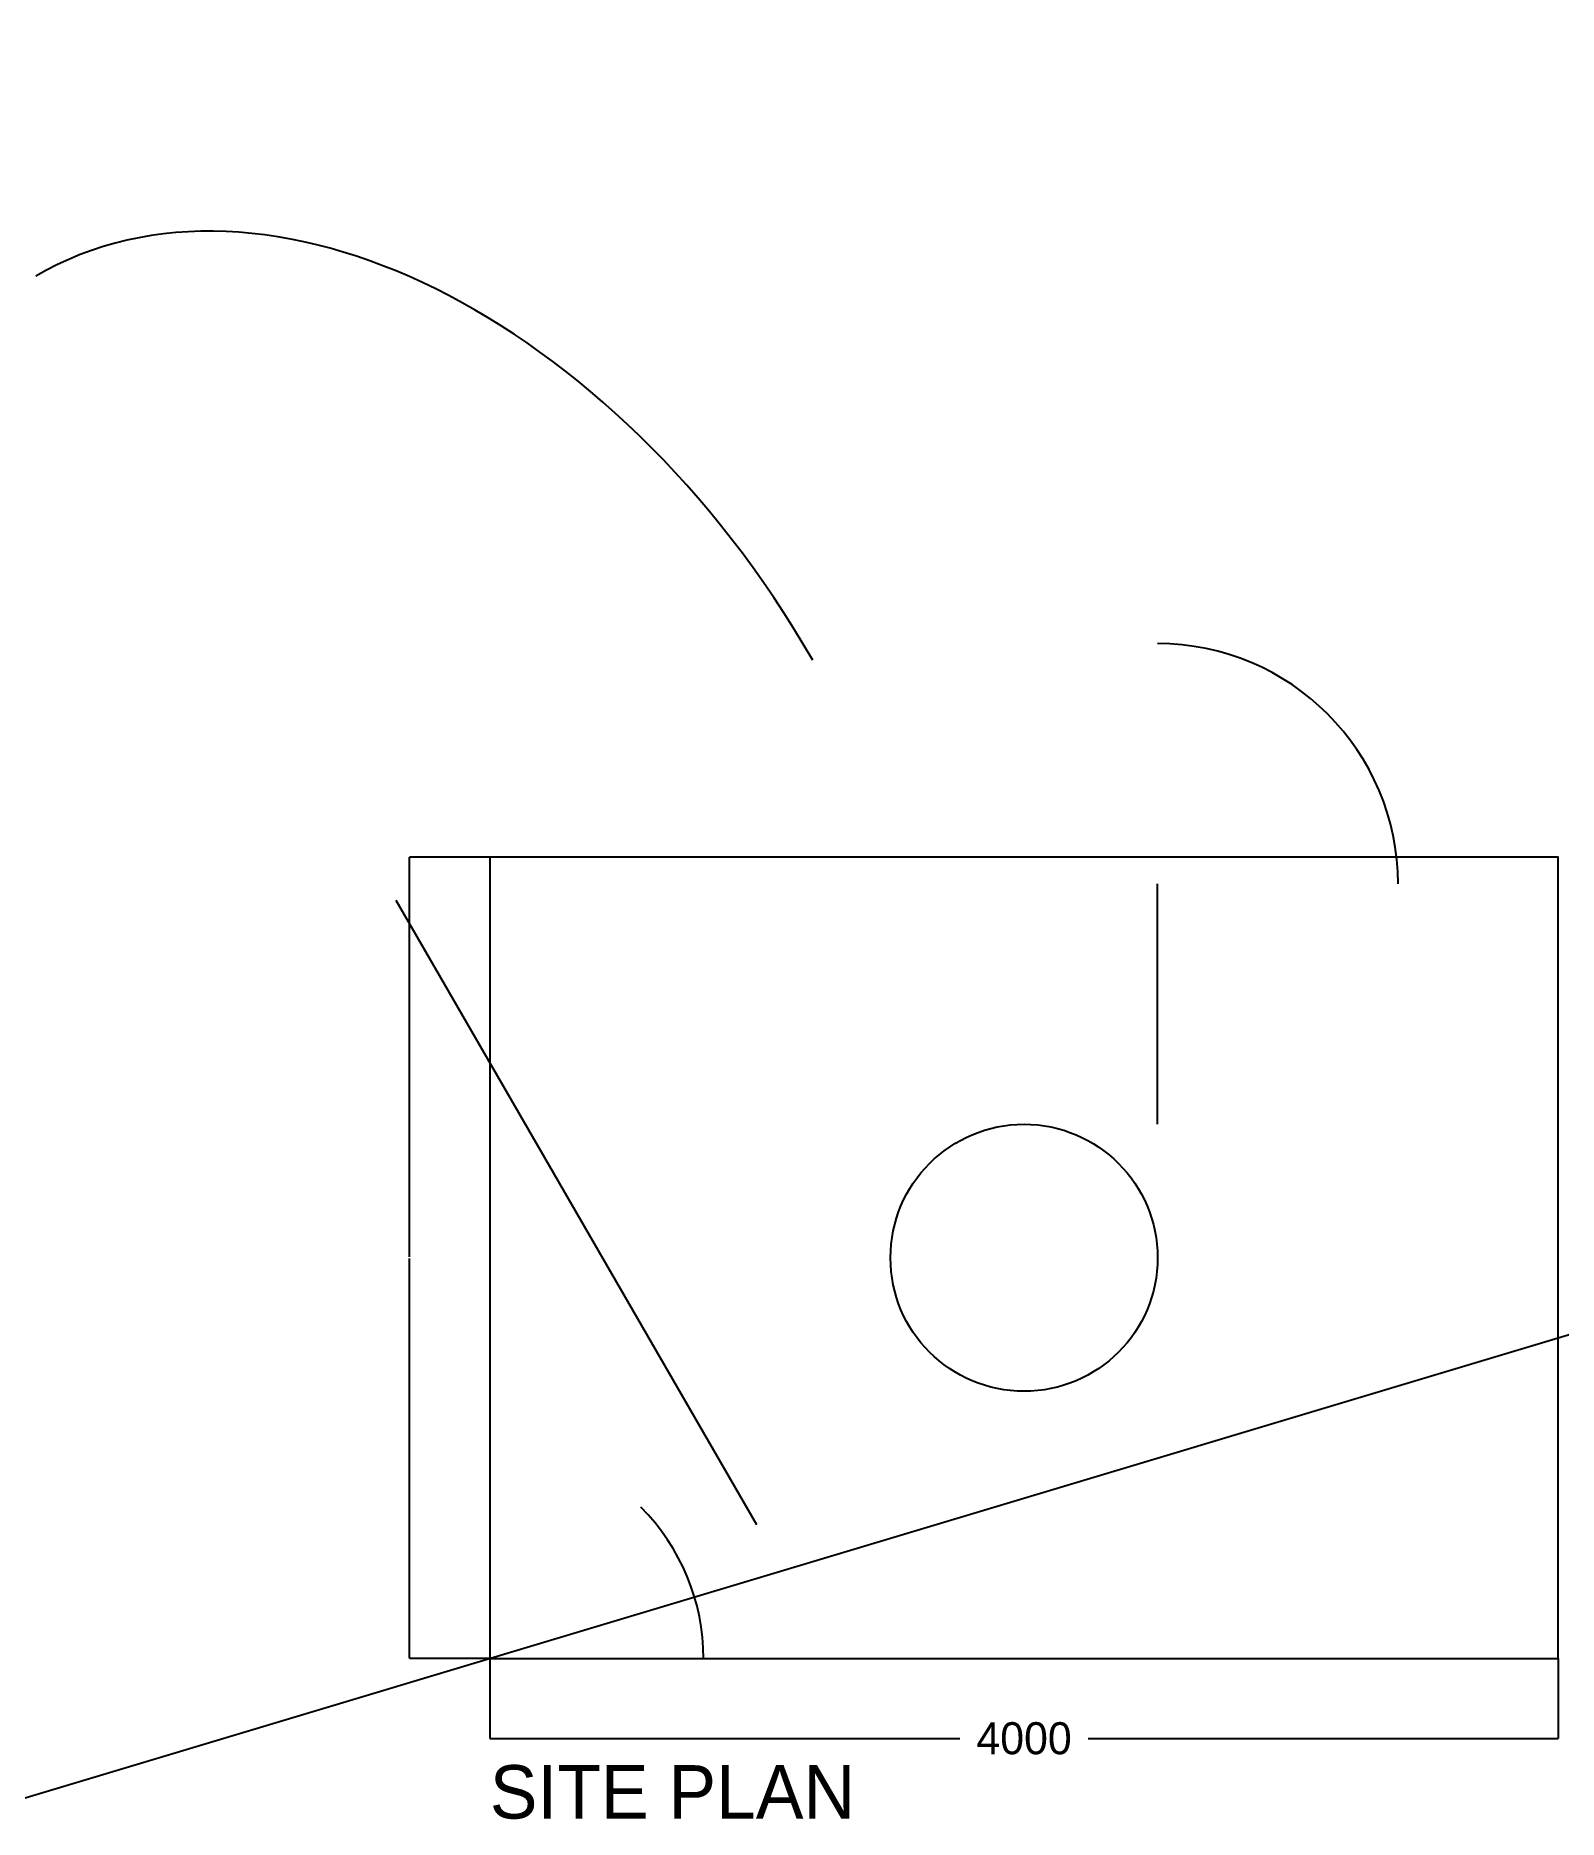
# Model space of a CAD drawing. Header units: millimetres. Extents: x -1700 to 4000, y -603 to 6077.
import ezdxf

# ---------------------------------------------------------------- set-up
doc = ezdxf.new("R2010")
doc.units = ezdxf.units.MM
for name, color, linetype in [('DIMS', 3, 'Continuous'), ('FURNITURE', 5, 'Continuous'), ('WALLS', 1, 'CONTINUOUS')]:
    doc.layers.add(name, color=color, linetype=linetype)
doc.dimstyles.get("Standard").update_dxf_attribs({"dimtxt": 2.5, "dimasz": 2.5, "dimexe": 1.25, "dimexo": 0.625, "dimtad": 1, "dimcen": 2.5, "dimazin": 3, "dimtfac": 1, "dimtmove": 0, "dimatfit": 3})

# ---------------------------------------------------------------- blocks, each defined once
blk = doc.blocks.new('DOOR')
blk.add_line((0, 0), (0, 900))
blk.add_arc((0, 900), 900, 0, 90)
blk = doc.blocks.new('_CLOSEDFILLED')
at = {"color": 0, "linetype": 'BYBLOCK'}
blk.add_solid([(-1, 0), (0, 0), (-1, 0)], dxfattribs=at)
blk = doc.blocks.new('*D1')
for p, q in [((0, 0), (0, -300)), ((4000, 0), (4000, -300)), ((0.25, -300), (1760, -300)), ((2240, -300), (3999.75, -300))]:
    blk.add_line(p, q)
at = {"layer": 'Defpoints'}
for p in [(0, 0), (4000, 0), (0, -300)]:
    blk.add_point(p, dxfattribs=at)
at = {"layer": 'DIMS', "xscale": 0.25, "yscale": 0.25, "rotation": 180}
blk.add_blockref('_CLOSEDFILLED', (0, -300), dxfattribs=at)
at = {"layer": 'DIMS', "xscale": 0.25, "yscale": 0.25}
blk.add_blockref('_CLOSEDFILLED', (4000, -300), dxfattribs=at)
at = {"layer": 'DIMS', "insert": (2000, -300), "char_height": 120, "attachment_point": 5}
blk.add_mtext('4000', dxfattribs=at)
blk = doc.blocks.new('*D2')
for p, q in [((0, 3000), (-300, 3000)), ((-300, 1503), (-300, 2999.75)), ((-300, 0.25), (-300, 1497)), ((0, 0), (-300, 0))]:
    blk.add_line(p, q)
at = {"layer": 'Defpoints'}
for p in [(0, 3000), (-300, 0), (0, 0)]:
    blk.add_point(p, dxfattribs=at)
at = {"layer": 'DIMS', "xscale": 0.25, "yscale": 0.25}
for p, rotation in [((-300, 3000), 90), ((-300, 0), 270)]:
    blk.add_blockref('_CLOSEDFILLED', p, dxfattribs=dict(at, rotation=rotation))
at = {"layer": 'DIMS', "insert": (-300, 1500), "char_height": 1, "attachment_point": 5, "rotation": 90}
blk.add_mtext('H=3000', dxfattribs=at)

msp = doc.modelspace()

# ---------------------------------------------------------------- linework, layer by layer
at = {"layer": 'WALLS'}
msp.add_xline((0, 0), (0.95782629, 0.28734789), dxfattribs=at)
msp.add_lwpolyline([(0, 0), (4000, 0), (4000, 3000), (0, 3000)], close=True, dxfattribs=at)
msp.add_circle((2000, 1500), 500, dxfattribs=at)
msp.add_arc((0, 0), 800, 0, 45, dxfattribs=at)

# ---------------------------------------------------------------- block references
at = {"layer": 'FURNITURE', "xscale": 2, "yscale": 3, "rotation": 30}
msp.add_blockref('DOOR', (1000, 500), dxfattribs=at)
at = {"layer": 'FURNITURE'}
msp.add_blockref('DOOR', (2500, 2000), dxfattribs=at)

# ---------------------------------------------------------------- texts
at = {"layer": 'WALLS'}
msp.add_text('SITE PLAN', height=200, dxfattribs=at).set_placement((0, -600))

# ---------------------------------------------------------------- dimensions: what is measured, and where the dimension line sits
at = {"layer": 'DIMS'}
dim = msp.add_linear_dim(base=(-300, 0), p1=(0, 0), p2=(0, 3000), angle=90, text='H=3000', dimstyle='Standard', dxfattribs=at)
dim.commit()
dim.dimension.update_dxf_attribs({"geometry": '*D2', "text_midpoint": (-300, 1500)})
dim = msp.add_linear_dim(base=(0, -300), p1=(0, 0), p2=(4000, 0), dimstyle='Standard', override={"dimtxt": 120}, dxfattribs=at)
dim.commit()
dim.dimension.update_dxf_attribs({"geometry": '*D1', "text_midpoint": (2000, -300)})

doc.saveas('drawing.dxf')
